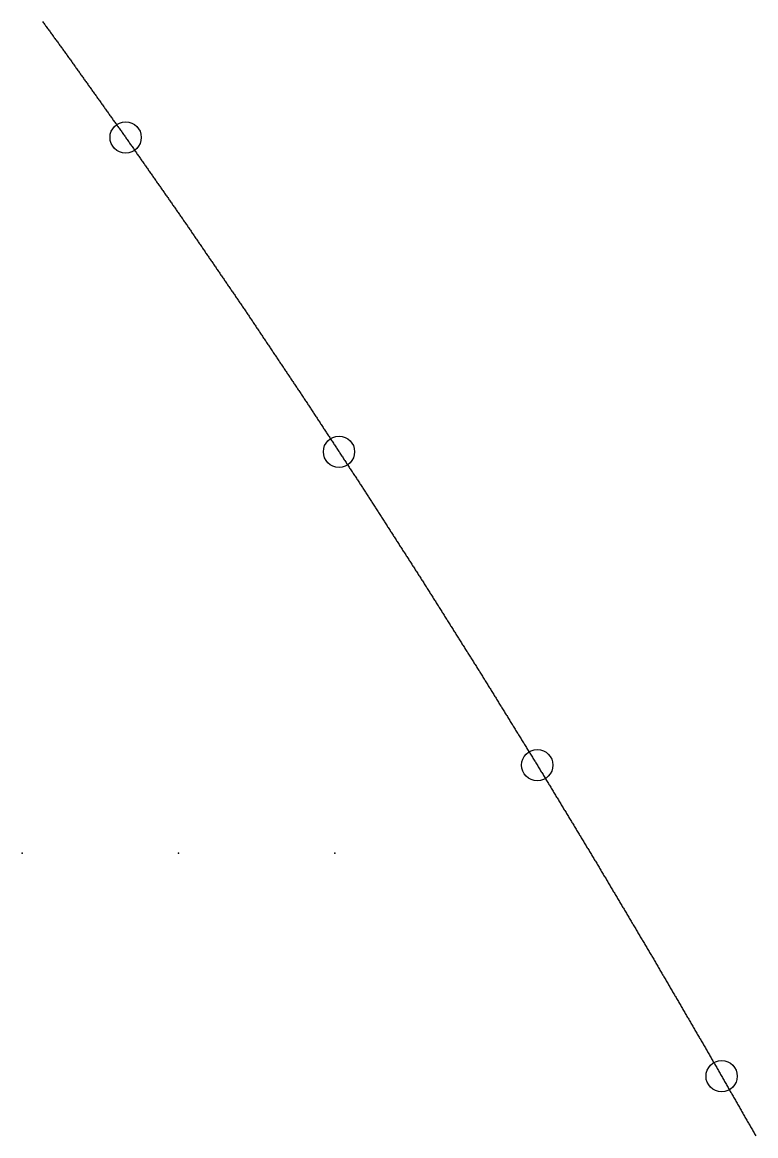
# Model space of a CAD drawing. Extents: x 1 to 322, y 1 to 270.
# Drawn here: x 246.4 to 258.14, y 35.79 to 53.63 of the extents above; entities that cross this region are included whole.
import ezdxf

# ---------------------------------------------------------------- set-up
doc = ezdxf.new("R2010")
doc.units = 0
doc.layers.get('0').update_dxf_attribs({"linetype": 'CONTINUOUS'})
doc.layers.add('DRILLING', color=3, linetype='CONTINUOUS')
doc.layers.add('RIB_INDICATION', color=1, linetype='CONTINUOUS')

# ---------------------------------------------------------------- blocks, each defined once
blk = doc.blocks.new('*U146')
at = {"layer": 'DRILLING'}
blk.add_point((0, 0), dxfattribs=at)
blk = doc.blocks.new('*U147')
at = {"layer": 'DRILLING', "color": 0, "linetype": 'BYBLOCK'}
for p in [(0, 0), (2.5, 0), (5, 0)]:
    blk.add_blockref('*U146', p, dxfattribs=at)

msp = doc.modelspace()

# ---------------------------------------------------------------- linework, layer by layer
msp.add_polyline3d([(246.729, 53.6419, 0), (246.738, 53.6283, 0), (246.748, 53.6147, 0), (246.758, 53.601, 0), (246.768, 53.5874, 0), (246.778, 53.5738, 0), (246.788, 53.5602, 0), (246.798, 53.5465, 0), (246.808, 53.5329, 0), (246.818, 53.5193, 0), (246.828, 53.5056, 0), (246.838, 53.492, 0), (246.848, 53.4784, 0), (246.858, 53.4648, 0), (246.868, 53.4511, 0), (246.877, 53.4375, 0), (246.887, 53.4239, 0), (246.897, 53.4102, 0), (246.907, 53.3966, 0), (246.917, 53.383, 0), (246.927, 53.3693, 0), (246.937, 53.3557, 0), (246.947, 53.3421, 0), (246.957, 53.3285, 0), (246.967, 53.3148, 0), (246.977, 53.3012, 0), (246.987, 53.2876, 0), (246.997, 53.2739, 0), (247.007, 53.2603, 0), (247.016, 53.2467, 0), (247.026, 53.2331, 0), (247.036, 53.2194, 0), (247.046, 53.2058, 0), (247.056, 53.1922, 0), (247.066, 53.1785, 0), (247.076, 53.1649, 0), (247.086, 53.151, 0), (247.096, 53.1372, 0), (247.106, 53.1233, 0), (247.115, 53.1095, 0), (247.125, 53.0956, 0), (247.135, 53.0817, 0), (247.145, 53.0679, 0), (247.155, 53.054, 0), (247.165, 53.0402, 0), (247.175, 53.0263, 0), (247.185, 53.0125, 0), (247.195, 52.9986, 0), (247.204, 52.9847, 0), (247.214, 52.9709, 0), (247.224, 52.957, 0), (247.234, 52.9432, 0), (247.244, 52.9293, 0), (247.254, 52.9154, 0), (247.264, 52.9016, 0), (247.274, 52.8877, 0), (247.283, 52.8739, 0), (247.293, 52.86, 0), (247.303, 52.8462, 0), (247.313, 52.8323, 0), (247.323, 52.8184, 0), (247.333, 52.8046, 0), (247.343, 52.7907, 0), (247.353, 52.7769, 0), (247.362, 52.763, 0), (247.372, 52.7492, 0), (247.382, 52.7353, 0), (247.392, 52.7214, 0), (247.402, 52.7076, 0), (247.412, 52.6937, 0), (247.422, 52.6799, 0), (247.432, 52.666, 0), (247.441, 52.6522, 0), (247.451, 52.6383, 0), (247.461, 52.6244, 0), (247.471, 52.6106, 0), (247.481, 52.5967, 0), (247.491, 52.5829, 0), (247.501, 52.569, 0), (247.511, 52.5551, 0), (247.52, 52.5413, 0), (247.53, 52.5274, 0), (247.54, 52.5136, 0), (247.55, 52.4997, 0), (247.56, 52.4859, 0), (247.57, 52.472, 0), (247.58, 52.4581, 0), (247.59, 52.4443, 0), (247.599, 52.4304, 0), (247.609, 52.4166, 0), (247.619, 52.4027, 0), (247.629, 52.3889, 0), (247.639, 52.375, 0), (247.649, 52.3611, 0), (247.659, 52.3473, 0), (247.669, 52.3334, 0), (247.678, 52.3196, 0), (247.688, 52.3057, 0), (247.698, 52.2919, 0), (247.708, 52.278, 0), (247.718, 52.2641, 0), (247.728, 52.2503, 0), (247.738, 52.2364, 0), (247.748, 52.2226, 0), (247.758, 52.2087, 0), (247.767, 52.1949, 0), (247.777, 52.181, 0), (247.787, 52.1671, 0), (247.797, 52.1533, 0), (247.807, 52.1394, 0), (247.817, 52.1256, 0), (247.827, 52.1117, 0), (247.837, 52.0978, 0), (247.846, 52.084, 0), (247.856, 52.0701, 0), (247.866, 52.0563, 0), (247.876, 52.0424, 0), (247.886, 52.0286, 0), (247.896, 52.0147, 0), (247.906, 52.0008, 0), (247.916, 51.987, 0), (247.925, 51.9731, 0), (247.935, 51.9593, 0), (247.945, 51.9454, 0), (247.955, 51.9316, 0), (247.965, 51.9177, 0), (247.975, 51.9038, 0), (247.985, 51.89, 0), (247.995, 51.8761, 0), (248.004, 51.8623, 0), (248.014, 51.8484, 0), (248.024, 51.8346, 0), (248.034, 51.8207, 0), (248.044, 51.8068, 0), (248.054, 51.7927, 0), (248.064, 51.7786, 0), (248.073, 51.7645, 0), (248.083, 51.7504, 0), (248.093, 51.7363, 0), (248.103, 51.7223, 0), (248.113, 51.7082, 0), (248.123, 51.6941, 0), (248.132, 51.68, 0), (248.142, 51.6659, 0), (248.152, 51.6518, 0), (248.162, 51.6377, 0), (248.172, 51.6237, 0), (248.182, 51.6096, 0), (248.191, 51.5955, 0), (248.201, 51.5814, 0), (248.211, 51.5673, 0), (248.221, 51.5532, 0), (248.231, 51.5391, 0), (248.24, 51.5251, 0), (248.25, 51.511, 0), (248.26, 51.4969, 0), (248.27, 51.4828, 0), (248.28, 51.4687, 0), (248.29, 51.4546, 0), (248.299, 51.4405, 0), (248.309, 51.4265, 0), (248.319, 51.4124, 0), (248.329, 51.3983, 0), (248.339, 51.3842, 0), (248.349, 51.3701, 0), (248.358, 51.356, 0), (248.368, 51.3419, 0), (248.378, 51.3279, 0), (248.388, 51.3138, 0), (248.398, 51.2997, 0), (248.408, 51.2856, 0), (248.417, 51.2715, 0), (248.427, 51.2574, 0), (248.437, 51.2433, 0), (248.447, 51.2292, 0), (248.457, 51.2152, 0), (248.466, 51.2011, 0), (248.476, 51.187, 0), (248.486, 51.1729, 0), (248.496, 51.1588, 0), (248.506, 51.1447, 0), (248.516, 51.1306, 0), (248.525, 51.1166, 0), (248.535, 51.1025, 0), (248.545, 51.0884, 0), (248.555, 51.0743, 0), (248.565, 51.0602, 0), (248.575, 51.0461, 0), (248.584, 51.032, 0), (248.594, 51.018, 0), (248.604, 51.0039, 0), (248.614, 50.9898, 0), (248.624, 50.9757, 0), (248.634, 50.9616, 0), (248.643, 50.9475, 0), (248.653, 50.9334, 0), (248.663, 50.9194, 0), (248.673, 50.9053, 0), (248.683, 50.8912, 0), (248.693, 50.8771, 0), (248.702, 50.863, 0), (248.712, 50.8489, 0), (248.722, 50.8348, 0), (248.732, 50.8207, 0), (248.742, 50.8067, 0), (248.751, 50.7926, 0), (248.761, 50.7785, 0), (248.771, 50.7644, 0), (248.781, 50.7503, 0), (248.791, 50.7362, 0), (248.801, 50.7221, 0), (248.81, 50.7081, 0), (248.82, 50.694, 0), (248.83, 50.6799, 0), (248.84, 50.6658, 0), (248.85, 50.6517, 0), (248.86, 50.6376, 0), (248.869, 50.6235, 0), (248.879, 50.6095, 0), (248.889, 50.5954, 0), (248.899, 50.5813, 0), (248.909, 50.5672, 0), (248.919, 50.5531, 0), (248.928, 50.539, 0), (248.938, 50.5249, 0), (248.948, 50.5109, 0), (248.958, 50.4968, 0), (248.968, 50.4827, 0), (248.977, 50.4686, 0), (248.987, 50.4545, 0), (248.997, 50.4404, 0), (249.007, 50.4262, 0), (249.017, 50.4119, 0), (249.027, 50.3976, 0), (249.036, 50.3833, 0), (249.046, 50.369, 0), (249.056, 50.3547, 0), (249.066, 50.3404, 0), (249.075, 50.326, 0), (249.085, 50.3117, 0), (249.095, 50.2974, 0), (249.105, 50.2831, 0), (249.115, 50.2688, 0), (249.124, 50.2545, 0), (249.134, 50.2402, 0), (249.144, 50.2258, 0), (249.154, 50.2115, 0), (249.163, 50.1972, 0), (249.173, 50.1829, 0), (249.183, 50.1686, 0), (249.193, 50.1543, 0), (249.202, 50.14, 0), (249.212, 50.1256, 0), (249.222, 50.1113, 0), (249.232, 50.097, 0), (249.242, 50.0827, 0), (249.251, 50.0684, 0), (249.261, 50.0541, 0), (249.271, 50.0398, 0), (249.281, 50.0254, 0), (249.29, 50.0111, 0), (249.3, 49.9968, 0), (249.31, 49.9825, 0), (249.32, 49.9682, 0), (249.33, 49.9539, 0), (249.339, 49.9395, 0), (249.349, 49.9252, 0), (249.359, 49.9109, 0), (249.369, 49.8966, 0), (249.378, 49.8823, 0), (249.388, 49.868, 0), (249.398, 49.8537, 0), (249.408, 49.8393, 0), (249.418, 49.825, 0), (249.427, 49.8107, 0), (249.437, 49.7964, 0), (249.447, 49.7821, 0), (249.457, 49.7678, 0), (249.466, 49.7535, 0), (249.476, 49.7391, 0), (249.486, 49.7248, 0), (249.496, 49.7105, 0), (249.506, 49.6962, 0), (249.515, 49.6819, 0), (249.525, 49.6676, 0), (249.535, 49.6533, 0), (249.545, 49.6389, 0), (249.554, 49.6246, 0), (249.564, 49.6103, 0), (249.574, 49.596, 0), (249.584, 49.5817, 0), (249.594, 49.5674, 0), (249.603, 49.5531, 0), (249.613, 49.5387, 0), (249.623, 49.5244, 0), (249.633, 49.5101, 0), (249.642, 49.4958, 0), (249.652, 49.4815, 0), (249.662, 49.4672, 0), (249.672, 49.4529, 0), (249.682, 49.4385, 0), (249.691, 49.4242, 0), (249.701, 49.4099, 0), (249.711, 49.3956, 0), (249.721, 49.3813, 0), (249.73, 49.367, 0), (249.74, 49.3526, 0), (249.75, 49.3383, 0), (249.76, 49.324, 0), (249.77, 49.3097, 0), (249.779, 49.2954, 0), (249.789, 49.2811, 0), (249.799, 49.2668, 0), (249.809, 49.2524, 0), (249.818, 49.2381, 0), (249.828, 49.2238, 0), (249.838, 49.2095, 0), (249.848, 49.1952, 0), (249.858, 49.1809, 0), (249.867, 49.1666, 0), (249.877, 49.1522, 0), (249.887, 49.1379, 0), (249.897, 49.1236, 0), (249.906, 49.1093, 0), (249.916, 49.095, 0), (249.926, 49.0807, 0), (249.936, 49.0664, 0), (249.946, 49.052, 0), (249.955, 49.0377, 0), (249.965, 49.0233, 0), (249.975, 49.0087, 0), (249.985, 48.9942, 0), (249.994, 48.9797, 0), (250.004, 48.9651, 0), (250.014, 48.9506, 0), (250.023, 48.936, 0), (250.033, 48.9215, 0), (250.043, 48.9069, 0), (250.053, 48.8924, 0), (250.062, 48.8779, 0), (250.072, 48.8633, 0), (250.082, 48.8488, 0), (250.092, 48.8342, 0), (250.101, 48.8197, 0), (250.111, 48.8051, 0), (250.121, 48.7906, 0), (250.13, 48.7761, 0), (250.14, 48.7615, 0), (250.15, 48.747, 0), (250.16, 48.7324, 0), (250.169, 48.7179, 0), (250.179, 48.7033, 0), (250.189, 48.6888, 0), (250.199, 48.6743, 0), (250.208, 48.6597, 0), (250.218, 48.6452, 0), (250.228, 48.6306, 0), (250.237, 48.6161, 0), (250.247, 48.6015, 0), (250.257, 48.587, 0), (250.267, 48.5725, 0), (250.276, 48.5579, 0), (250.286, 48.5434, 0), (250.296, 48.5288, 0), (250.306, 48.5143, 0), (250.315, 48.4997, 0), (250.325, 48.4852, 0), (250.335, 48.4707, 0), (250.344, 48.4561, 0), (250.354, 48.4416, 0), (250.364, 48.427, 0), (250.374, 48.4125, 0), (250.383, 48.3979, 0), (250.393, 48.3834, 0), (250.403, 48.3689, 0), (250.413, 48.3543, 0), (250.422, 48.3398, 0), (250.432, 48.3252, 0), (250.442, 48.3107, 0), (250.451, 48.2961, 0), (250.461, 48.2816, 0), (250.471, 48.267, 0), (250.481, 48.2525, 0), (250.49, 48.238, 0), (250.5, 48.2234, 0), (250.51, 48.2089, 0), (250.52, 48.1943, 0), (250.529, 48.1798, 0), (250.539, 48.1652, 0), (250.549, 48.1507, 0), (250.558, 48.1362, 0), (250.568, 48.1216, 0), (250.578, 48.1071, 0), (250.588, 48.0925, 0), (250.597, 48.078, 0), (250.607, 48.0634, 0), (250.617, 48.0489, 0), (250.627, 48.0344, 0), (250.636, 48.0198, 0), (250.646, 48.0053, 0), (250.656, 47.9907, 0), (250.665, 47.9762, 0), (250.675, 47.9616, 0), (250.685, 47.9471, 0), (250.695, 47.9326, 0), (250.704, 47.918, 0), (250.714, 47.9035, 0), (250.724, 47.8889, 0), (250.734, 47.8744, 0), (250.743, 47.8598, 0), (250.753, 47.8453, 0), (250.763, 47.8308, 0), (250.772, 47.8162, 0), (250.782, 47.8017, 0), (250.792, 47.7871, 0), (250.802, 47.7726, 0), (250.811, 47.758, 0), (250.821, 47.7435, 0), (250.831, 47.729, 0), (250.841, 47.7144, 0), (250.85, 47.6999, 0), (250.86, 47.6853, 0), (250.87, 47.6708, 0), (250.879, 47.6562, 0), (250.889, 47.6417, 0), (250.899, 47.6271, 0), (250.909, 47.6126, 0), (250.918, 47.5979, 0), (250.928, 47.5831, 0), (250.938, 47.5684, 0), (250.947, 47.5536, 0), (250.957, 47.5388, 0), (250.967, 47.5241, 0), (250.976, 47.5093, 0), (250.986, 47.4945, 0), (250.996, 47.4797, 0), (251.005, 47.465, 0), (251.015, 47.4502, 0), (251.025, 47.4354, 0), (251.034, 47.4207, 0), (251.044, 47.4059, 0), (251.054, 47.3911, 0), (251.063, 47.3763, 0), (251.073, 47.3616, 0), (251.083, 47.3468, 0), (251.093, 47.332, 0), (251.102, 47.3173, 0), (251.112, 47.3025, 0), (251.122, 47.2877, 0), (251.131, 47.2729, 0), (251.141, 47.2582, 0), (251.151, 47.2434, 0), (251.16, 47.2286, 0), (251.17, 47.2139, 0), (251.18, 47.1991, 0), (251.189, 47.1843, 0), (251.199, 47.1695, 0), (251.209, 47.1548, 0), (251.218, 47.14, 0), (251.228, 47.1252, 0), (251.238, 47.1104, 0), (251.247, 47.0957, 0), (251.257, 47.0809, 0), (251.267, 47.0661, 0), (251.276, 47.0514, 0), (251.286, 47.0366, 0), (251.296, 47.0218, 0), (251.305, 47.007, 0), (251.315, 46.9923, 0), (251.325, 46.9775, 0), (251.334, 46.9627, 0), (251.344, 46.948, 0), (251.354, 46.9332, 0), (251.363, 46.9184, 0), (251.373, 46.9036, 0), (251.383, 46.8889, 0), (251.393, 46.8741, 0), (251.402, 46.8593, 0), (251.412, 46.8446, 0), (251.422, 46.8298, 0), (251.431, 46.815, 0), (251.441, 46.8002, 0), (251.451, 46.7855, 0), (251.46, 46.7707, 0), (251.47, 46.7559, 0), (251.48, 46.7412, 0), (251.489, 46.7264, 0), (251.499, 46.7116, 0), (251.509, 46.6968, 0), (251.518, 46.6821, 0), (251.528, 46.6673, 0), (251.538, 46.6525, 0), (251.547, 46.6378, 0), (251.557, 46.623, 0), (251.567, 46.6082, 0), (251.576, 46.5934, 0), (251.586, 46.5787, 0), (251.596, 46.5639, 0), (251.605, 46.5491, 0), (251.615, 46.5344, 0), (251.625, 46.5196, 0), (251.634, 46.5048, 0), (251.644, 46.49, 0), (251.654, 46.4753, 0), (251.663, 46.4605, 0), (251.673, 46.4457, 0), (251.683, 46.431, 0), (251.693, 46.4162, 0), (251.702, 46.4014, 0), (251.712, 46.3866, 0), (251.722, 46.3719, 0), (251.731, 46.3571, 0), (251.741, 46.3423, 0), (251.751, 46.3276, 0), (251.76, 46.3128, 0), (251.77, 46.298, 0), (251.78, 46.2832, 0), (251.789, 46.2685, 0), (251.799, 46.2537, 0), (251.809, 46.2389, 0), (251.818, 46.2241, 0), (251.828, 46.2094, 0), (251.838, 46.1946, 0), (251.847, 46.1798, 0), (251.857, 46.1651, 0), (251.867, 46.1501, 0), (251.876, 46.1351, 0), (251.886, 46.1201, 0), (251.896, 46.1051, 0), (251.905, 46.0901, 0), (251.915, 46.0751, 0), (251.924, 46.0601, 0), (251.934, 46.0451, 0), (251.944, 46.0301, 0), (251.953, 46.0151, 0), (251.963, 46.0001, 0), (251.973, 45.9851, 0), (251.982, 45.9701, 0), (251.992, 45.9551, 0), (252.001, 45.9401, 0), (252.011, 45.9251, 0), (252.021, 45.9101, 0), (252.03, 45.8951, 0), (252.04, 45.8801, 0), (252.05, 45.8651, 0), (252.059, 45.8501, 0), (252.069, 45.8351, 0), (252.078, 45.8201, 0), (252.088, 45.8051, 0), (252.098, 45.7901, 0), (252.107, 45.7751, 0), (252.117, 45.7601, 0), (252.127, 45.7451, 0), (252.136, 45.7301, 0), (252.146, 45.7151, 0), (252.155, 45.7001, 0), (252.165, 45.6851, 0), (252.175, 45.6701, 0), (252.184, 45.6551, 0), (252.194, 45.6401, 0), (252.204, 45.6251, 0), (252.213, 45.6101, 0), (252.223, 45.5951, 0), (252.232, 45.5801, 0), (252.242, 45.5651, 0), (252.252, 45.5501, 0), (252.261, 45.5351, 0), (252.271, 45.5201, 0), (252.281, 45.5051, 0), (252.29, 45.4901, 0), (252.3, 45.4751, 0), (252.31, 45.4601, 0), (252.319, 45.4451, 0), (252.329, 45.4301, 0), (252.338, 45.4151, 0), (252.348, 45.4001, 0), (252.358, 45.3851, 0), (252.367, 45.3701, 0), (252.377, 45.3551, 0), (252.387, 45.3401, 0), (252.396, 45.3251, 0), (252.406, 45.3101, 0), (252.415, 45.2951, 0), (252.425, 45.2801, 0), (252.435, 45.2651, 0), (252.444, 45.2501, 0), (252.454, 45.2351, 0), (252.464, 45.2201, 0), (252.473, 45.2051, 0), (252.483, 45.1901, 0), (252.492, 45.1751, 0), (252.502, 45.1601, 0), (252.512, 45.1451, 0), (252.521, 45.1301, 0), (252.531, 45.1151, 0), (252.541, 45.1001, 0), (252.55, 45.0851, 0), (252.56, 45.0701, 0), (252.569, 45.0551, 0), (252.579, 45.0401, 0), (252.589, 45.0251, 0), (252.598, 45.0101, 0), (252.608, 44.9951, 0), (252.618, 44.9801, 0), (252.627, 44.9651, 0), (252.637, 44.9501, 0), (252.646, 44.9351, 0), (252.656, 44.9201, 0), (252.666, 44.9051, 0), (252.675, 44.8901, 0), (252.685, 44.8751, 0), (252.695, 44.8601, 0), (252.704, 44.8451, 0), (252.714, 44.8301, 0), (252.723, 44.8151, 0), (252.733, 44.8001, 0), (252.743, 44.7851, 0), (252.752, 44.7701, 0), (252.762, 44.7551, 0), (252.772, 44.7401, 0), (252.781, 44.7251, 0), (252.791, 44.7101, 0), (252.801, 44.6951, 0), (252.81, 44.6799, 0), (252.82, 44.6647, 0), (252.829, 44.6494, 0), (252.839, 44.6342, 0), (252.848, 44.619, 0), (252.858, 44.6037, 0), (252.868, 44.5885, 0), (252.877, 44.5733, 0), (252.887, 44.5581, 0), (252.896, 44.5428, 0), (252.906, 44.5276, 0), (252.915, 44.5124, 0), (252.925, 44.4971, 0), (252.935, 44.4819, 0), (252.944, 44.4667, 0), (252.954, 44.4515, 0), (252.963, 44.4362, 0), (252.973, 44.421, 0), (252.982, 44.4058, 0), (252.992, 44.3905, 0), (253.002, 44.3753, 0), (253.011, 44.3601, 0), (253.021, 44.3449, 0), (253.03, 44.3296, 0), (253.04, 44.3144, 0), (253.05, 44.2992, 0), (253.059, 44.2839, 0), (253.069, 44.2687, 0), (253.078, 44.2535, 0), (253.088, 44.2383, 0), (253.097, 44.223, 0), (253.107, 44.2078, 0), (253.117, 44.1926, 0), (253.126, 44.1773, 0), (253.136, 44.1621, 0), (253.145, 44.1469, 0), (253.155, 44.1317, 0), (253.164, 44.1164, 0), (253.174, 44.1012, 0), (253.184, 44.086, 0), (253.193, 44.0707, 0), (253.203, 44.0555, 0), (253.212, 44.0403, 0), (253.222, 44.0251, 0), (253.231, 44.0098, 0), (253.241, 43.9946, 0), (253.251, 43.9794, 0), (253.26, 43.9641, 0), (253.27, 43.9489, 0), (253.279, 43.9337, 0), (253.289, 43.9184, 0), (253.299, 43.9032, 0), (253.308, 43.888, 0), (253.318, 43.8728, 0), (253.327, 43.8575, 0), (253.337, 43.8423, 0), (253.346, 43.8271, 0), (253.356, 43.8118, 0), (253.366, 43.7966, 0), (253.375, 43.7814, 0), (253.385, 43.7662, 0), (253.394, 43.7509, 0), (253.404, 43.7357, 0), (253.413, 43.7205, 0), (253.423, 43.7052, 0), (253.433, 43.69, 0), (253.442, 43.6748, 0), (253.452, 43.6596, 0), (253.461, 43.6443, 0), (253.471, 43.6291, 0), (253.481, 43.6139, 0), (253.49, 43.5986, 0), (253.5, 43.5834, 0), (253.509, 43.5682, 0), (253.519, 43.553, 0), (253.528, 43.5377, 0), (253.538, 43.5225, 0), (253.548, 43.5073, 0), (253.557, 43.492, 0), (253.567, 43.4768, 0), (253.576, 43.4616, 0), (253.586, 43.4464, 0), (253.595, 43.4311, 0), (253.605, 43.4159, 0), (253.615, 43.4007, 0), (253.624, 43.3854, 0), (253.634, 43.3702, 0), (253.643, 43.355, 0), (253.653, 43.3398, 0), (253.662, 43.3245, 0), (253.672, 43.3093, 0), (253.682, 43.2941, 0), (253.691, 43.2788, 0), (253.701, 43.2636, 0), (253.71, 43.2484, 0), (253.72, 43.2332, 0), (253.73, 43.2179, 0), (253.739, 43.2027, 0), (253.749, 43.1872, 0), (253.758, 43.1718, 0), (253.768, 43.1563, 0), (253.777, 43.1409, 0), (253.787, 43.1254, 0), (253.796, 43.1099, 0), (253.806, 43.0945, 0), (253.815, 43.079, 0), (253.825, 43.0636, 0), (253.834, 43.0481, 0), (253.844, 43.0327, 0), (253.853, 43.0172, 0), (253.863, 43.0017, 0), (253.872, 42.9863, 0), (253.882, 42.9708, 0), (253.892, 42.9554, 0), (253.901, 42.9399, 0), (253.911, 42.9245, 0), (253.92, 42.909, 0), (253.93, 42.8935, 0), (253.939, 42.8781, 0), (253.949, 42.8626, 0), (253.958, 42.8472, 0), (253.968, 42.8317, 0), (253.977, 42.8163, 0), (253.987, 42.8008, 0), (253.996, 42.7853, 0), (254.006, 42.7699, 0), (254.015, 42.7544, 0), (254.025, 42.739, 0), (254.034, 42.7235, 0), (254.044, 42.7081, 0), (254.054, 42.6926, 0), (254.063, 42.6771, 0), (254.073, 42.6617, 0), (254.082, 42.6462, 0), (254.092, 42.6308, 0), (254.101, 42.6153, 0), (254.111, 42.5999, 0), (254.12, 42.5844, 0), (254.13, 42.5689, 0), (254.139, 42.5535, 0), (254.149, 42.538, 0), (254.158, 42.5226, 0), (254.168, 42.5071, 0), (254.177, 42.4917, 0), (254.187, 42.4762, 0), (254.196, 42.4607, 0), (254.206, 42.4453, 0), (254.215, 42.4298, 0), (254.225, 42.4144, 0), (254.235, 42.3989, 0), (254.244, 42.3835, 0), (254.254, 42.368, 0), (254.263, 42.3525, 0), (254.273, 42.3371, 0), (254.282, 42.3216, 0), (254.292, 42.3062, 0), (254.301, 42.2907, 0), (254.311, 42.2753, 0), (254.32, 42.2598, 0), (254.33, 42.2443, 0), (254.339, 42.2289, 0), (254.349, 42.2134, 0), (254.358, 42.198, 0), (254.368, 42.1825, 0), (254.377, 42.1671, 0), (254.387, 42.1516, 0), (254.396, 42.1361, 0), (254.406, 42.1207, 0), (254.416, 42.1052, 0), (254.425, 42.0898, 0), (254.435, 42.0743, 0), (254.444, 42.0589, 0), (254.454, 42.0434, 0), (254.463, 42.0279, 0), (254.473, 42.0125, 0), (254.482, 41.997, 0), (254.492, 41.9816, 0), (254.501, 41.9661, 0), (254.511, 41.9507, 0), (254.52, 41.9352, 0), (254.53, 41.9197, 0), (254.539, 41.9043, 0), (254.549, 41.8888, 0), (254.558, 41.8734, 0), (254.568, 41.8579, 0), (254.578, 41.8425, 0), (254.587, 41.827, 0), (254.597, 41.8115, 0), (254.606, 41.7961, 0), (254.616, 41.7806, 0), (254.625, 41.7652, 0), (254.635, 41.7497, 0), (254.644, 41.7343, 0), (254.654, 41.7188, 0), (254.663, 41.7033, 0), (254.673, 41.6879, 0), (254.682, 41.6722, 0), (254.692, 41.6566, 0), (254.701, 41.641, 0), (254.711, 41.6254, 0), (254.72, 41.6098, 0), (254.729, 41.5942, 0), (254.739, 41.5786, 0), (254.748, 41.563, 0), (254.758, 41.5474, 0), (254.767, 41.5317, 0), (254.777, 41.5161, 0), (254.786, 41.5005, 0), (254.795, 41.4849, 0), (254.805, 41.4693, 0), (254.814, 41.4537, 0), (254.824, 41.4381, 0), (254.833, 41.4225, 0), (254.843, 41.4069, 0), (254.852, 41.3912, 0), (254.862, 41.3756, 0), (254.871, 41.36, 0), (254.88, 41.3444, 0), (254.89, 41.3288, 0), (254.899, 41.3132, 0), (254.909, 41.2976, 0), (254.918, 41.282, 0), (254.928, 41.2664, 0), (254.937, 41.2508, 0), (254.946, 41.2351, 0), (254.956, 41.2195, 0), (254.965, 41.2039, 0), (254.975, 41.1883, 0), (254.984, 41.1727, 0), (254.994, 41.1571, 0), (255.003, 41.1415, 0), (255.013, 41.1259, 0), (255.022, 41.1103, 0), (255.031, 41.0946, 0), (255.041, 41.079, 0), (255.05, 41.0634, 0), (255.06, 41.0478, 0), (255.069, 41.0322, 0), (255.079, 41.0166, 0), (255.088, 41.001, 0), (255.098, 40.9854, 0), (255.107, 40.9698, 0), (255.116, 40.9541, 0), (255.126, 40.9385, 0), (255.135, 40.9229, 0), (255.145, 40.9073, 0), (255.154, 40.8917, 0), (255.164, 40.8761, 0), (255.173, 40.8605, 0), (255.182, 40.8449, 0), (255.192, 40.8293, 0), (255.201, 40.8136, 0), (255.211, 40.798, 0), (255.22, 40.7824, 0), (255.23, 40.7668, 0), (255.239, 40.7512, 0), (255.249, 40.7356, 0), (255.258, 40.72, 0), (255.267, 40.7044, 0), (255.277, 40.6888, 0), (255.286, 40.6731, 0), (255.296, 40.6575, 0), (255.305, 40.6419, 0), (255.315, 40.6263, 0), (255.324, 40.6107, 0), (255.333, 40.5951, 0), (255.343, 40.5795, 0), (255.352, 40.5639, 0), (255.362, 40.5483, 0), (255.371, 40.5326, 0), (255.381, 40.517, 0), (255.39, 40.5014, 0), (255.4, 40.4858, 0), (255.409, 40.4702, 0), (255.418, 40.4546, 0), (255.428, 40.439, 0), (255.437, 40.4234, 0), (255.447, 40.4078, 0), (255.456, 40.3922, 0), (255.466, 40.3765, 0), (255.475, 40.3609, 0), (255.484, 40.3453, 0), (255.494, 40.3297, 0), (255.503, 40.3141, 0), (255.513, 40.2985, 0), (255.522, 40.2829, 0), (255.532, 40.2673, 0), (255.541, 40.2517, 0), (255.551, 40.236, 0), (255.56, 40.2204, 0), (255.569, 40.2048, 0), (255.579, 40.1892, 0), (255.588, 40.1736, 0), (255.598, 40.158, 0), (255.607, 40.1423, 0), (255.616, 40.1266, 0), (255.626, 40.1109, 0), (255.635, 40.0952, 0), (255.644, 40.0795, 0), (255.654, 40.0638, 0), (255.663, 40.0481, 0), (255.672, 40.0324, 0), (255.682, 40.0168, 0), (255.691, 40.0011, 0), (255.7, 39.9854, 0), (255.709, 39.9697, 0), (255.719, 39.954, 0), (255.728, 39.9383, 0), (255.737, 39.9226, 0), (255.747, 39.9069, 0), (255.756, 39.8912, 0), (255.765, 39.8755, 0), (255.775, 39.8599, 0), (255.784, 39.8442, 0), (255.793, 39.8285, 0), (255.803, 39.8128, 0), (255.812, 39.7971, 0), (255.821, 39.7814, 0), (255.83, 39.7657, 0), (255.84, 39.75, 0), (255.849, 39.7343, 0), (255.858, 39.7186, 0), (255.868, 39.703, 0), (255.877, 39.6873, 0), (255.886, 39.6716, 0), (255.896, 39.6559, 0), (255.905, 39.6402, 0), (255.914, 39.6245, 0), (255.924, 39.6088, 0), (255.933, 39.5931, 0), (255.942, 39.5774, 0), (255.952, 39.5617, 0), (255.961, 39.5461, 0), (255.97, 39.5304, 0), (255.979, 39.5147, 0), (255.989, 39.499, 0), (255.998, 39.4833, 0), (256.007, 39.4676, 0), (256.017, 39.4519, 0), (256.026, 39.4362, 0), (256.035, 39.4205, 0), (256.045, 39.4048, 0), (256.054, 39.3892, 0), (256.063, 39.3735, 0), (256.073, 39.3578, 0), (256.082, 39.3421, 0), (256.091, 39.3264, 0), (256.101, 39.3107, 0), (256.11, 39.295, 0), (256.119, 39.2793, 0), (256.128, 39.2636, 0), (256.138, 39.2479, 0), (256.147, 39.2323, 0), (256.156, 39.2166, 0), (256.166, 39.2009, 0), (256.175, 39.1852, 0), (256.184, 39.1695, 0), (256.194, 39.1538, 0), (256.203, 39.1381, 0), (256.212, 39.1224, 0), (256.222, 39.1067, 0), (256.231, 39.091, 0), (256.24, 39.0754, 0), (256.249, 39.0597, 0), (256.259, 39.044, 0), (256.268, 39.0283, 0), (256.277, 39.0126, 0), (256.287, 38.9969, 0), (256.296, 38.9812, 0), (256.305, 38.9655, 0), (256.315, 38.9498, 0), (256.324, 38.9341, 0), (256.333, 38.9185, 0), (256.343, 38.9028, 0), (256.352, 38.8871, 0), (256.361, 38.8714, 0), (256.371, 38.8557, 0), (256.38, 38.84, 0), (256.389, 38.8243, 0), (256.398, 38.8086, 0), (256.408, 38.7929, 0), (256.417, 38.7772, 0), (256.426, 38.7616, 0), (256.436, 38.7459, 0), (256.445, 38.7302, 0), (256.454, 38.7145, 0), (256.464, 38.6988, 0), (256.473, 38.6831, 0), (256.482, 38.6674, 0), (256.492, 38.6517, 0), (256.501, 38.636, 0), (256.51, 38.6203, 0), (256.519, 38.6045, 0), (256.528, 38.5888, 0), (256.538, 38.573, 0), (256.547, 38.5572, 0), (256.556, 38.5415, 0), (256.565, 38.5257, 0), (256.574, 38.5099, 0), (256.584, 38.4942, 0), (256.593, 38.4784, 0), (256.602, 38.4626, 0), (256.611, 38.4468, 0), (256.62, 38.4311, 0), (256.629, 38.4153, 0), (256.639, 38.3995, 0), (256.648, 38.3838, 0), (256.657, 38.368, 0), (256.666, 38.3522, 0), (256.675, 38.3365, 0), (256.685, 38.3207, 0), (256.694, 38.3049, 0), (256.703, 38.2892, 0), (256.712, 38.2734, 0), (256.721, 38.2576, 0), (256.731, 38.2418, 0), (256.74, 38.2261, 0), (256.749, 38.2103, 0), (256.758, 38.1945, 0), (256.767, 38.1788, 0), (256.776, 38.163, 0), (256.786, 38.1472, 0), (256.795, 38.1315, 0), (256.804, 38.1157, 0), (256.813, 38.0999, 0), (256.822, 38.0842, 0), (256.832, 38.0684, 0), (256.841, 38.0526, 0), (256.85, 38.0369, 0), (256.859, 38.0211, 0), (256.868, 38.0053, 0), (256.877, 37.9895, 0), (256.887, 37.9738, 0), (256.896, 37.958, 0), (256.905, 37.9422, 0), (256.914, 37.9265, 0), (256.923, 37.9107, 0), (256.933, 37.8949, 0), (256.942, 37.8792, 0), (256.951, 37.8634, 0), (256.96, 37.8476, 0), (256.969, 37.8319, 0), (256.978, 37.8161, 0), (256.988, 37.8003, 0), (256.997, 37.7845, 0), (257.006, 37.7688, 0), (257.015, 37.753, 0), (257.024, 37.7372, 0), (257.034, 37.7215, 0), (257.043, 37.7057, 0), (257.052, 37.6899, 0), (257.061, 37.6742, 0), (257.07, 37.6584, 0), (257.079, 37.6426, 0), (257.089, 37.6269, 0), (257.098, 37.6111, 0), (257.107, 37.5953, 0), (257.116, 37.5795, 0), (257.125, 37.5638, 0), (257.135, 37.548, 0), (257.144, 37.5322, 0), (257.153, 37.5165, 0), (257.162, 37.5007, 0), (257.171, 37.4849, 0), (257.18, 37.4692, 0), (257.19, 37.4534, 0), (257.199, 37.4376, 0), (257.208, 37.4219, 0), (257.217, 37.4061, 0), (257.226, 37.3903, 0), (257.236, 37.3746, 0), (257.245, 37.3588, 0), (257.254, 37.343, 0), (257.263, 37.3272, 0), (257.272, 37.3115, 0), (257.282, 37.2957, 0), (257.291, 37.2799, 0), (257.3, 37.2642, 0), (257.309, 37.2484, 0), (257.318, 37.2326, 0), (257.327, 37.2169, 0), (257.337, 37.2011, 0), (257.346, 37.1853, 0), (257.355, 37.1696, 0), (257.364, 37.1538, 0), (257.373, 37.138, 0), (257.383, 37.1222, 0), (257.392, 37.1065, 0), (257.401, 37.0907, 0), (257.41, 37.0749, 0), (257.419, 37.059, 0), (257.428, 37.0432, 0), (257.437, 37.0273, 0), (257.446, 37.0115, 0), (257.455, 36.9957, 0), (257.464, 36.9798, 0), (257.473, 36.964, 0), (257.482, 36.9481, 0), (257.491, 36.9323, 0), (257.501, 36.9164, 0), (257.51, 36.9006, 0), (257.519, 36.8847, 0), (257.528, 36.8689, 0), (257.537, 36.853, 0), (257.546, 36.8372, 0), (257.555, 36.8213, 0), (257.564, 36.8055, 0), (257.573, 36.7896, 0), (257.582, 36.7738, 0), (257.591, 36.7579, 0), (257.6, 36.7421, 0), (257.609, 36.7262, 0), (257.618, 36.7104, 0), (257.627, 36.6945, 0), (257.636, 36.6787, 0), (257.645, 36.6628, 0), (257.654, 36.647, 0), (257.664, 36.6311, 0), (257.673, 36.6153, 0), (257.682, 36.5994, 0), (257.691, 36.5836, 0), (257.7, 36.5678, 0), (257.709, 36.5519, 0), (257.718, 36.5361, 0), (257.727, 36.5202, 0), (257.736, 36.5044, 0), (257.745, 36.4885, 0), (257.754, 36.4727, 0), (257.763, 36.4568, 0), (257.772, 36.441, 0), (257.781, 36.4251, 0), (257.79, 36.4093, 0), (257.799, 36.3934, 0), (257.808, 36.3776, 0), (257.817, 36.3617, 0), (257.827, 36.3459, 0), (257.836, 36.33, 0), (257.845, 36.3142, 0), (257.854, 36.2983, 0), (257.863, 36.2825, 0), (257.872, 36.2666, 0), (257.881, 36.2508, 0), (257.89, 36.2349, 0), (257.899, 36.2191, 0), (257.908, 36.2032, 0), (257.917, 36.1874, 0), (257.926, 36.1715, 0), (257.935, 36.1557, 0), (257.944, 36.1399, 0), (257.953, 36.124, 0), (257.962, 36.1082, 0), (257.971, 36.0923, 0), (257.98, 36.0765, 0), (257.99, 36.0606, 0), (257.999, 36.0448, 0), (258.008, 36.0289, 0), (258.017, 36.0131, 0), (258.026, 35.9972, 0), (258.035, 35.9814, 0), (258.044, 35.9655, 0), (258.053, 35.9497, 0), (258.062, 35.9338, 0), (258.071, 35.918, 0), (258.08, 35.9021, 0), (258.089, 35.8863, 0), (258.098, 35.8704, 0), (258.107, 35.8546, 0), (258.116, 35.8387, 0), (258.125, 35.8229, 0), (258.134, 35.807, 0), (258.143, 35.7912, 0)])
at = {"layer": 'RIB_INDICATION'}
for centre in [(248.05833, 51.78613), (251.47347, 46.75052), (254.64688, 41.72992), (257.59755, 36.74663)]:
    msp.add_circle(centre, 0.25, dxfattribs=at)

# ---------------------------------------------------------------- block references
at = {"layer": 'DRILLING', "xscale": -1}
msp.add_blockref('*U147', (251.40443, 40.32007), dxfattribs=at)

doc.saveas('drawing.dxf')
